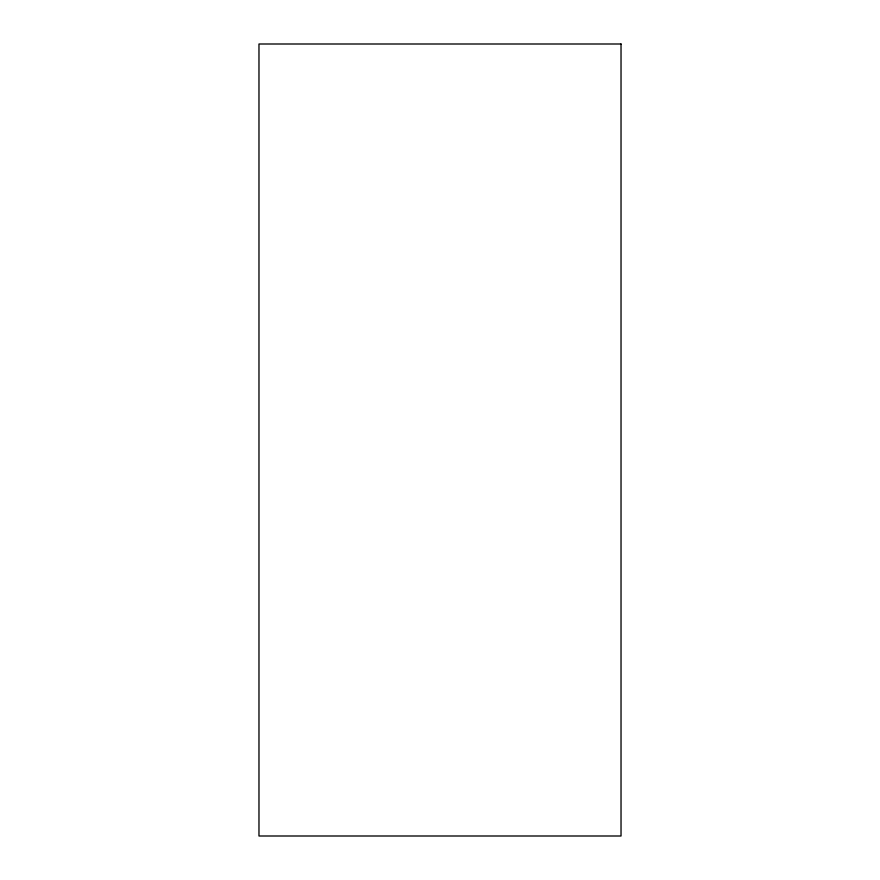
<?xml version="1.0" encoding="UTF-8"?>
<svg xmlns="http://www.w3.org/2000/svg" width="880" height="880" viewBox="0 0 880 880"><rect width="100%" height="100%" fill="white"/><g stroke="black" fill="none" stroke-linecap="round" stroke-linejoin="round"><path stroke-width="1.32" d="M621.027 44L258.973 44L258.973 836L621.027 836L621.027 44"/></g></svg>
